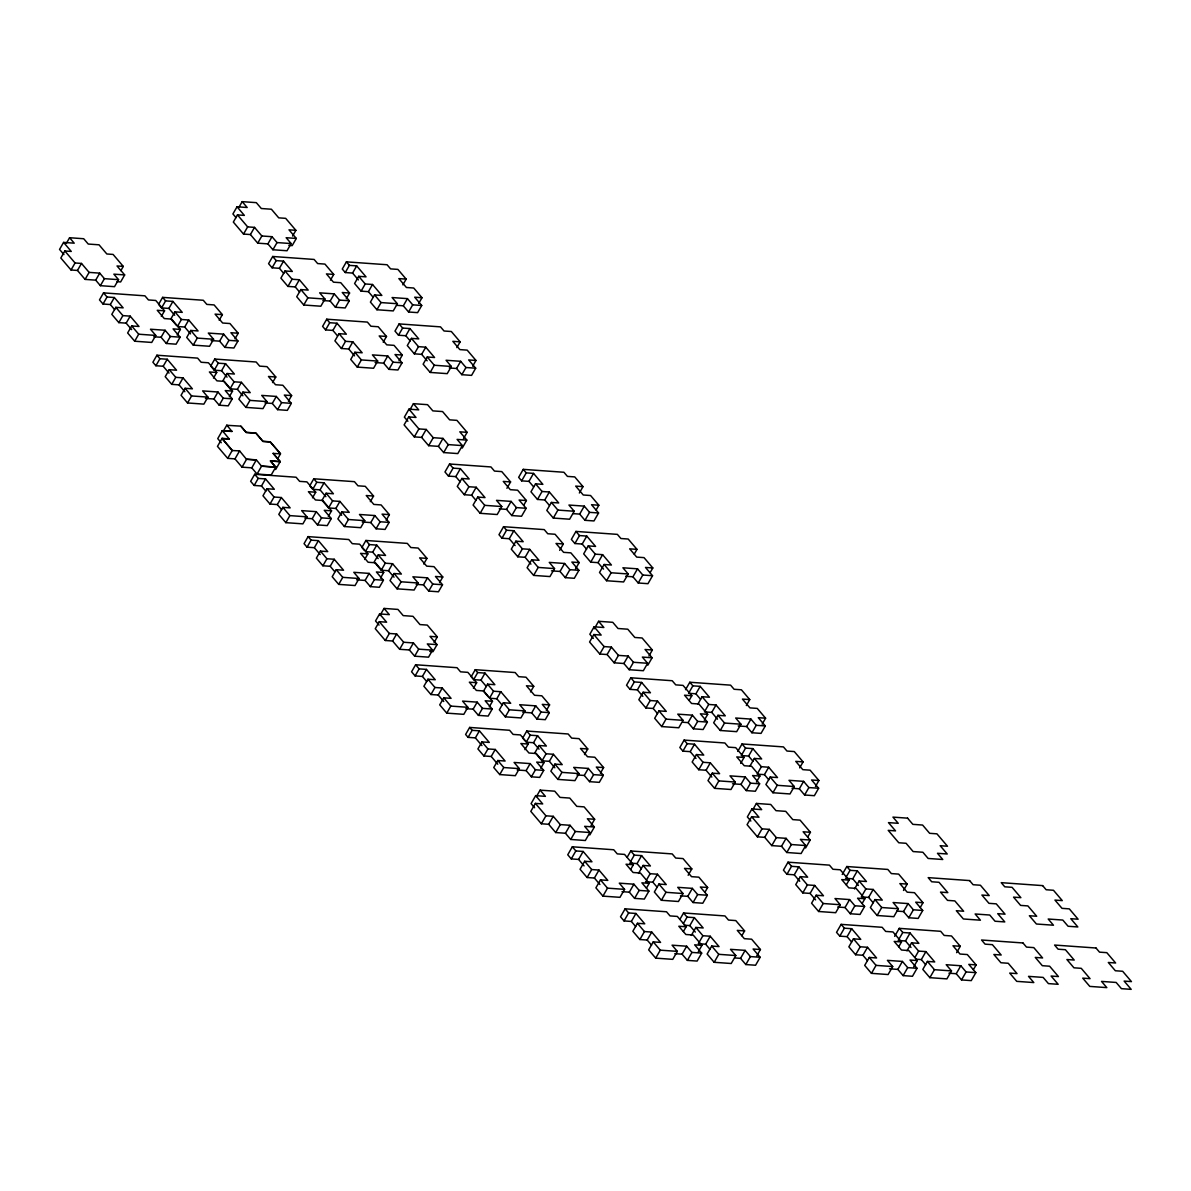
<?xml version="1.0" encoding="UTF-8"?>
<svg xmlns="http://www.w3.org/2000/svg" width="1191" height="1191" viewBox="0 0 1191 1191"><rect width="100%" height="100%" fill="white"/><g stroke="black" fill="none" stroke-linecap="round" stroke-linejoin="round"><path stroke-width="1.5" d="M66.368 243.336L69.584 237.724L74.214 243.172L63.585 242.413L59.55 249.425L63.942 254.591M63.585 242.413L71.266 251.435L64.85 250.988L60.83 258L71.028 269.985L77.46 270.446L85.082 279.394L95.697 280.153L100.386 285.676L114.515 286.674L118.549 279.662L113.86 274.153L124.668 274.927L120.633 281.939L117.031 281.686M71.028 269.985L75.063 262.973L81.494 263.434L89.117 272.382L99.731 273.141L104.421 278.664L118.549 279.662M77.46 270.446L81.494 263.434M85.082 279.394L89.117 272.382M95.697 280.153L99.731 273.141M100.386 285.676L104.421 278.664M161.336 316.419L164.552 310.821L155.768 300.474L148.458 299.953L144.93 295.83L103.528 292.882L99.493 299.894L103.022 304.018L110.316 304.539L114.723 309.705M120.872 270.61L123.283 266.412L113.085 254.427L106.833 253.981L99.032 244.81L88.238 244.051L83.712 238.736L69.584 237.724M103.022 304.018L107.041 297.006L114.351 297.527L123.149 307.859L115.84 307.338L111.805 314.35L118.847 322.627L126.157 323.148L131.65 329.609M110.316 304.539L114.351 297.527M118.847 322.627L122.881 315.615L130.191 316.136L138.99 326.468L131.68 325.947L127.645 332.959L134.687 341.221L151.733 342.442L155.768 335.43L150.483 329.222L165.102 330.264L170.373 336.472L180.124 337.172L176.089 344.184L166.338 343.484L161.068 337.276L153.758 336.755M126.157 323.148L130.191 316.136M134.687 341.221L138.707 334.209L155.768 335.43M219.159 320.245L222.389 314.647L214.112 304.926L206.817 304.405L203.289 300.266L162.616 297.378L158.582 304.39L161.574 307.903L168.884 308.424L174.705 315.273M161.574 307.903L165.609 300.891L172.918 301.412L182.238 312.37L174.928 311.848L170.894 318.86L176.328 325.232M168.884 308.424L172.918 301.412M161.068 337.276L165.102 330.264M238.885 207.383L242.19 201.651L247.177 207.502L237.039 206.787L232.915 213.948L236.056 217.64M213.472 378.098L216.702 372.485L208.44 362.779L201.13 362.258L197.617 358.119L156.929 355.216L152.895 362.228L155.887 365.741L163.197 366.262L169.033 373.111M237.039 206.787L244.363 215.392L237.456 214.901L233.332 222.077L243.53 234.061L250.408 234.553L257.732 243.158L267.901 243.872L272.903 249.753L287.016 250.75L291.155 243.574L286.153 237.709L296.306 238.438L292.182 245.614L288.803 245.361M166.338 343.484L170.373 336.472M211.105 340.552L219.62 341.162L224.905 347.37L233.912 348.01L237.947 340.998L228.94 340.358L223.655 334.15L208.306 333.063L213.591 339.256L209.556 346.268L193.24 345.107L186.734 337.455L190.768 330.443L198.063 330.964L188.744 320.007L181.434 319.486L177.399 326.498L184.709 327.019L190.545 333.867M155.887 365.741L159.922 358.729L167.231 359.25L176.551 370.207L169.241 369.686L165.221 376.698L171.727 384.351L179.037 384.872L184.858 391.72M177.161 335.028L180.392 329.416L171.593 319.084L164.284 318.563L157.257 310.3L164.552 310.821M184.709 327.019L188.744 320.007M163.197 366.262L167.231 359.25M243.53 234.061L247.654 226.886L254.532 227.377L261.856 235.982L272.024 236.696L277.027 242.577L291.155 243.574M250.408 234.553L254.532 227.377M193.24 345.107L197.274 338.095L213.591 339.256M171.727 384.351L175.762 377.339L183.057 377.86L192.391 388.817L185.081 388.296L181.047 395.308L187.553 402.96L203.869 404.121L207.904 397.109L202.634 390.901L217.968 392.003L223.253 398.196L232.26 398.836L228.225 405.848L219.218 405.208L213.948 399.015L205.418 398.404M257.732 243.158L261.856 235.982M179.037 384.872L183.057 377.86M267.901 243.872L272.024 236.696M219.62 341.162L223.655 334.15M272.903 249.753L277.027 242.577M187.553 402.96L191.587 395.948L207.904 397.109M330.443 280.168L333.733 274.421L324.949 264.089L317.64 263.568L314.111 259.444L272.709 256.482L268.585 263.658L272.099 267.796L279.409 268.317L283.815 273.483M272.56 382.594L275.791 376.996L266.992 366.649L259.683 366.128L256.169 362.004L214.767 359.057L210.733 366.069L214.246 370.193L221.556 370.714L227.049 377.175M224.905 347.37L228.94 340.358M272.099 267.796L276.223 260.621L283.532 261.142L292.331 271.474L285.021 270.952L280.897 278.128L287.939 286.406L295.249 286.927L299.641 292.093M214.246 370.193L218.281 363.181L225.59 363.702L234.389 374.034L227.079 373.512L223.045 380.524L230.086 388.802L237.381 389.323L242.89 395.784M292.584 236.071L295.889 230.325L285.676 218.34L278.724 217.849L271.399 209.229L261.305 208.514L256.318 202.649L242.19 201.651M234.984 338.854L238.215 333.242L229.952 323.535L222.643 323.014L215.08 314.126L222.389 314.647M279.409 268.317L283.532 261.142M221.556 370.714L225.59 363.702M213.948 399.015L217.968 392.003M219.218 405.208L223.253 398.196M287.939 286.406L292.063 279.23L299.373 279.751L308.171 290.083L300.861 289.562L296.738 296.738L303.765 305L320.826 306.221L324.949 299.045L319.664 292.837L334.284 293.879L339.554 300.087L349.305 300.772L345.182 307.948L335.43 307.263L330.16 301.055L322.85 300.534M230.086 388.802L234.106 381.79L241.416 382.311L250.214 392.643L242.904 392.122L238.87 399.134L245.912 407.396L262.958 408.617L266.992 401.605L261.722 395.397L276.327 396.439L281.612 402.647L291.348 403.347L287.314 410.359L277.577 409.659L272.292 403.451L264.998 402.93M229.312 396.707L232.543 391.095L224.265 381.373L216.956 380.852L209.393 371.964L216.702 372.485M295.249 286.927L299.373 279.751M237.381 389.323L241.416 382.311M232.081 431.336L222.345 430.636L217.745 438.63L221.273 442.754M223.119 431.559L226.811 425.127L231.992 431.484L222.255 430.8M229.387 438.898L222.077 438.377L217.477 446.372L227.689 458.356L234.984 458.877L242.026 467.155L251.777 467.84L257.048 474.048L271.176 475.045L275.776 467.066L270.491 460.857L280.227 461.557L275.642 469.537M303.765 305L307.888 297.824L324.949 299.045M245.912 407.396L249.946 400.384L266.992 401.605M227.689 458.356L232.275 450.377L222.077 438.377M402.871 284.857L406.161 279.126L397.898 269.404L390.588 268.883L387.075 264.744L346.402 261.856L342.279 269.032L345.256 272.545L352.566 273.067L358.402 279.915M234.984 458.877L239.585 450.898L246.522 459.324L256.273 460.009M345.256 272.545L349.38 265.37L356.69 265.891L366.024 276.848L358.714 276.327L354.59 283.503L361.096 291.14L368.406 291.661L373.066 297.14M330.16 301.055L334.284 293.879M272.292 403.451L276.327 396.439M352.566 273.067L356.69 265.891M383.189 342.204L386.494 336.472L378.217 326.751L370.922 326.23L367.394 322.091L326.721 319.203L322.597 326.379L325.59 329.892L332.899 330.413L337.559 335.892M242.026 467.155L246.626 459.16L256.363 459.86L261.544 466.217L275.672 467.229L270.402 461.021L280.138 461.721L273.111 453.443L280.51 453.801L277.711 458.669M335.43 307.263L339.554 300.087M277.577 409.659L281.612 402.647M325.59 329.892L329.713 322.716L337.023 323.237L346.343 334.195L339.033 333.674L334.909 340.849L341.415 348.487L348.725 349.008L354.546 355.856M346.268 298.777L349.573 293.031L340.775 282.699L333.465 282.178L326.438 273.915L333.733 274.421M288.401 401.203L291.616 395.591L282.833 385.259L275.523 384.738L268.481 376.475L275.791 376.996M251.777 467.84L256.363 459.86M332.899 330.413L337.023 323.237M312.489 497.838L315.719 492.211L306.921 481.879L299.626 481.358L296.097 477.234L254.695 474.286L250.646 481.313L254.174 485.452L261.484 485.973L265.876 491.139M361.096 291.14L365.22 283.964L372.53 284.485L381.849 295.442L374.54 294.921L370.416 302.097L376.922 309.749L393.253 310.911L397.377 303.735L392.092 297.542L407.441 298.628L412.711 304.836L421.733 305.477L417.609 312.637L408.587 311.997L403.317 305.804L396.499 305.313M257.048 474.048L261.648 466.053L275.776 467.066M254.174 485.452L258.209 478.41L265.519 478.931L274.317 489.263L267.007 488.742L262.973 495.784L270 504.046L277.309 504.567L281.701 509.733M368.406 291.661L372.53 284.485M261.484 485.973L265.519 478.931M341.415 348.487L345.539 341.311L352.849 341.832L362.168 352.789L354.873 352.268L350.735 359.444L357.255 367.096L373.572 368.257L377.696 361.081L372.411 354.888L387.76 355.975L393.045 362.183L402.052 362.823L397.928 369.984L388.921 369.344L383.636 363.151L375.105 362.54M348.725 349.008L352.849 341.832M376.922 309.749L381.046 302.574L397.377 303.735M270 504.046L274.049 497.019L281.359 497.54L290.142 507.872L282.848 507.351L278.798 514.378L285.84 522.655L302.886 523.861L306.936 516.834L301.651 510.626L316.27 511.668L321.54 517.877L331.292 518.561L327.242 525.603L317.506 524.903L312.221 518.71L304.911 518.189M277.309 504.567L281.359 497.54M357.255 367.096L361.379 359.92L377.696 361.081M403.317 305.804L407.441 298.628M456.838 347.593L460.143 341.847L451.344 331.515L444.035 330.994L440.521 326.87L399.119 323.907L394.995 331.083L398.509 335.222L405.818 335.743L410.21 340.909M285.84 522.655L289.875 515.614L306.936 516.834M408.587 311.997L412.711 304.836M370.312 501.664L373.557 496.051L365.28 486.33L357.97 485.809L354.456 481.67L313.784 478.782L309.734 485.809L312.727 489.322L320.037 489.843L325.858 496.692M398.509 335.222L402.632 328.046L409.942 328.567L418.741 338.899L411.431 338.378L407.307 345.554L414.334 353.831L421.644 354.352L427.152 360.799M383.636 363.151L387.76 355.975M418.696 303.467L422.001 297.72L413.724 288.014L406.429 287.493L398.866 278.605L406.161 279.126M312.727 489.322L316.776 482.295L324.086 482.817L333.406 493.774L326.096 493.253L322.046 500.28L328.567 507.932L335.862 508.453L341.698 515.301M405.818 335.743L409.942 328.567M388.921 369.344L393.045 362.183M320.037 489.843L324.086 482.817M399.03 360.813L402.32 355.067L394.057 345.36L386.747 344.839L379.185 335.951L386.494 336.472M312.221 518.71L316.27 511.668M364.64 559.517L367.87 553.889L359.608 544.183L352.298 543.662L348.769 539.523L308.097 536.62L304.062 543.662L307.04 547.175L314.35 547.696L320.185 554.544M414.334 353.831L418.473 346.655L425.768 347.176L434.566 357.508L427.256 356.987L423.133 364.163L430.174 372.426L447.22 373.646L451.344 366.471L446.074 360.263L460.679 361.305L465.964 367.513L475.7 368.198L471.576 375.373L461.84 374.689L456.555 368.481L449.26 367.959M317.506 524.903L321.54 517.877M328.567 507.932L332.602 500.89L339.911 501.411L349.231 512.368L341.921 511.847L337.887 518.889L344.393 526.526L360.709 527.687L364.759 520.661L359.474 514.467L374.823 515.554L380.108 521.747L389.115 522.402L385.065 529.429L376.058 528.789L370.773 522.581L362.258 521.986M307.04 547.175L311.089 540.133L318.399 540.654L327.719 551.612L320.409 551.091L316.374 558.132L322.88 565.77L330.19 566.291L334.85 571.769M328.314 516.447L331.56 510.82L322.761 500.488L315.451 499.967L308.409 491.704L315.719 492.211M421.644 354.352L425.768 347.176M335.862 508.453L339.911 501.411M314.35 547.696L318.399 540.654M409.764 410.046L413.426 403.675L418.711 409.868L408.96 409.168L404.374 417.148L407.903 421.272M430.174 372.426L434.298 365.25L451.344 366.471M344.393 526.526L348.442 519.499L364.759 520.661M322.88 565.77L326.93 558.743L334.224 559.264L343.559 570.221L336.249 569.7L332.2 576.727L338.706 584.379L355.037 585.54L359.072 578.513L353.801 572.305L369.136 573.407L374.421 579.6L383.428 580.24L379.393 587.282L370.371 586.627L365.101 580.434L356.571 579.823M408.96 409.168L416.001 417.445L408.692 416.924L404.106 424.889L414.319 436.889L421.614 437.395L428.656 445.672L438.392 446.357L443.677 452.565L457.806 453.577L462.391 445.598L457.106 439.405L466.857 440.089L462.272 448.069M330.19 566.291L334.224 559.264M414.319 436.889L418.89 428.909L426.199 429.43L433.241 437.692L442.978 438.392L448.263 444.6L462.391 445.598M456.555 368.481L460.679 361.305M370.773 522.581L374.823 515.554M421.614 437.395L426.199 429.43M338.706 584.379L342.755 577.352L359.072 578.513M423.713 564.013L426.959 558.385L418.16 548.054L410.85 547.532L407.337 543.409L365.92 540.461L361.885 547.488L364.223 550.242M461.84 374.689L465.964 367.513M376.058 528.789L380.108 521.747M394.042 577.203L388.534 570.742L381.239 570.221L374.197 561.958L378.247 554.917L385.542 555.438L376.758 545.106L369.448 544.585L365.399 551.627L372.709 552.148L378.202 558.594M472.678 366.203L475.983 360.456L467.185 350.124L459.875 349.603L452.833 341.341L460.143 341.847M428.656 445.672L433.241 437.692M386.152 520.273L389.383 514.646L381.12 504.939L373.81 504.418L366.247 495.53L373.557 496.051M372.709 552.148L376.758 545.106M438.392 446.357L442.978 438.392M365.101 580.434L369.136 573.407M443.677 452.565L448.263 444.6M370.371 586.627L374.421 579.6M381.239 570.221L385.274 563.194L392.583 563.715L401.382 574.047L394.072 573.526L390.023 580.553L397.065 588.83L414.111 590.036L418.16 583.009L412.89 576.801L427.495 577.843L432.78 584.052L442.516 584.736L438.467 591.778L428.73 591.078L423.46 584.885L416.15 584.364M380.465 578.126L383.696 572.499L375.433 562.777L368.123 562.256L360.56 553.368L367.87 553.889M463.463 438.72L467.125 432.348L456.927 420.363L449.617 419.842L442.576 411.565L432.839 410.88L427.554 404.672L413.426 403.675M506.919 488.31L510.582 481.938L501.783 471.606L494.473 471.085L490.96 466.946L449.558 463.999L444.972 471.964L448.486 476.102L455.796 476.623L460.188 481.789M388.534 570.742L392.583 563.715M448.486 476.102L453.071 468.137L460.381 468.659L469.18 478.99L461.87 478.469L457.284 486.434L464.326 494.712L471.621 495.233L476.028 500.399M455.796 476.623L460.381 468.659M380.003 615.464L384.038 608.422L389.323 614.63L379.572 613.931L375.537 620.958L379.051 625.096M397.065 588.83L401.114 581.789L418.16 583.009M379.572 613.931L386.613 622.193L379.304 621.672L375.269 628.714L385.288 640.49L392.598 641.011L399.64 649.289L409.376 649.973L414.662 656.181L428.537 657.164L432.586 650.137L427.301 643.929L437.052 644.629L433.003 651.656L429.757 651.432M464.326 494.712L468.897 486.732L476.206 487.253L485.005 497.585L477.695 497.064L473.11 505.044L480.152 513.306L497.198 514.527L501.783 506.547L496.513 500.354L511.118 501.396L516.403 507.589L526.139 508.289L521.554 516.254L511.817 515.569L506.532 509.361L499.237 508.84M385.288 640.49L389.338 633.463L396.648 633.984L403.675 642.247L413.426 642.946L418.696 649.14L432.586 650.137M471.621 495.233L476.206 487.253M423.46 584.885L427.495 577.843M392.598 641.011L396.648 633.984M428.73 591.078L432.78 584.052M399.64 649.289L403.675 642.247M439.553 582.622L442.784 576.995L433.986 566.663L426.691 566.142L419.649 557.879L426.959 558.385M480.152 513.306L484.737 505.341L501.783 506.547M409.376 649.973L413.426 642.946M414.662 656.181L418.696 649.14M579.347 493L583.009 486.628L574.747 476.906L567.437 476.4L563.909 472.261L523.236 469.358L518.651 477.338L521.643 480.851L528.953 481.372L533.613 486.851M473.408 688.309L476.653 682.696L467.855 672.349L460.545 671.828L457.031 667.704L415.614 664.757L411.58 671.784L415.093 675.922L422.403 676.443L426.795 681.609M521.643 480.851L526.228 472.872L533.538 473.393L542.858 484.35L535.548 483.829L530.963 491.794L537.483 499.446L544.778 499.967L549.453 505.446M506.532 509.361L511.118 501.396M415.093 675.922L419.143 668.88L426.452 669.402L435.236 679.733L427.941 679.227L423.892 686.254L430.934 694.517L438.228 695.038L443.737 701.499M434.09 642.5L437.32 636.872L427.286 625.096L419.976 624.575L412.949 616.313L403.198 615.613L397.928 609.42L384.038 608.422M528.953 481.372L533.538 473.393M559.666 550.346L563.328 543.974L555.066 534.253L547.756 533.747L544.242 529.608L503.555 526.705L498.984 534.685L501.977 538.198L509.272 538.719L515.107 545.567M511.817 515.569L516.403 507.589M422.403 676.443L426.452 669.402M501.977 538.198L506.547 530.218L513.857 530.739L523.177 541.697L515.882 541.176L511.296 549.155L517.802 556.793L525.112 557.314L530.933 564.162M523.668 505.326L526.407 500.533L517.623 490.201L510.314 489.68L503.272 481.417L510.582 481.938M509.272 538.719L513.857 530.739M537.483 499.446L542.054 491.481L549.364 492.002L558.698 502.959L551.388 502.438L546.803 510.403L553.309 518.055L569.626 519.216L574.211 511.252L568.941 505.044L584.275 506.13L589.56 512.338L598.567 512.979L593.981 520.943L584.975 520.303L579.689 514.11L572.871 513.619M430.934 694.517L434.968 687.49L442.278 688.011L451.076 698.343L443.767 697.822L439.717 704.849L446.759 713.126L463.805 714.332L467.855 707.305L462.57 701.112L477.189 702.139L482.474 708.347L492.211 709.047L488.161 716.074L478.425 715.374L473.14 709.181L465.845 708.66M544.778 499.967L549.364 492.002M438.228 695.038L442.278 688.011M517.802 556.793L522.387 548.828L529.697 549.349L539.017 560.306L531.707 559.785L527.122 567.75L533.628 575.402L549.959 576.563L554.53 568.598L549.259 562.39L564.608 563.477L569.879 569.685L578.9 570.325L574.315 578.29L565.293 577.65L560.023 571.457L551.493 570.846M525.112 557.314L529.697 549.349M553.309 518.055L557.894 510.076L574.211 511.252M446.759 713.126L450.808 706.084L467.855 707.305M530.516 691.926L533.747 686.299L526.005 677.203L518.695 676.682L515.182 672.543L475.239 669.699L471.189 676.726L473.661 679.629L480.956 680.15L486.434 686.582M473.661 679.629L477.695 672.587L485.005 673.109L494.86 684.691L487.551 684.17L483.501 691.197L488.295 696.824M533.628 575.402L538.213 567.422L554.53 568.598M480.956 680.15L485.005 673.109M579.689 514.11L584.275 506.13M473.14 709.181L477.189 702.139M634.237 554.143L636.991 549.364L628.193 539.032L620.883 538.511L617.37 534.372L575.953 531.424L571.367 539.389L574.896 543.528L582.205 544.049L586.597 549.215M584.975 520.303L589.56 512.338M574.896 543.528L579.481 535.563L586.776 536.084L595.574 546.416L588.265 545.895L583.694 553.86L590.721 562.137L598.031 562.658L603.524 569.104M524.933 749.66L528.164 744.033L520.422 734.936L513.113 734.415L509.599 730.277L469.656 727.433L465.607 734.46L468.078 737.363L475.373 737.884L481.953 745.596M560.023 571.457L564.608 563.477M596.096 510.016L598.835 505.237L590.572 495.516L583.262 494.994L575.7 486.107L583.009 486.628M478.425 715.374L482.474 708.347M522.775 712.248L531.707 712.888L536.977 719.081L545.27 719.677L549.304 712.65L541.027 712.054L535.742 705.861L519.678 704.715L524.948 710.908L520.914 717.935L505.312 716.833L499.342 709.806L503.376 702.764L510.686 703.285L500.83 691.718L493.536 691.197L489.486 698.224L496.796 698.745L502.26 705.176M468.078 737.363L472.112 730.321L479.422 730.842L489.278 742.425L481.968 741.904L477.919 748.931L483.903 755.957L491.213 756.479L497.778 764.205M582.205 544.049L586.776 536.084M489.248 706.918L492.478 701.291L483.68 690.959L476.37 690.438L469.343 682.175L476.653 682.696M565.293 577.65L569.879 569.685M496.796 698.745L500.83 691.718M475.373 737.884L479.422 730.842M575.491 568.956L579.168 562.584L570.891 552.862L563.596 552.341L556.018 543.453L563.328 543.974M590.721 562.137L595.306 554.157L602.616 554.678L611.415 565.01L604.105 564.489L599.52 572.469L606.561 580.732L623.608 581.952L628.193 573.973L622.908 567.779L637.527 568.822L642.798 575.015L652.549 575.715L647.964 583.679L638.227 582.995L632.942 576.786L625.632 576.265M505.312 716.833L509.361 709.806L524.948 710.908M483.903 755.957L487.953 748.931L495.262 749.452L505.103 761.034L497.793 760.513L493.759 767.54L499.744 774.567L515.331 775.683L519.365 768.642L514.095 762.448L530.174 763.595L535.444 769.788L543.721 770.383L539.687 777.41L531.394 776.815L526.124 770.622L517.192 769.982M598.031 562.658L602.616 554.678M491.213 756.479L495.262 749.452M606.561 580.732L611.147 572.767L628.193 573.973M531.707 712.888L535.742 705.861M499.744 774.567L503.778 767.54L519.365 768.642M584.543 754.603L587.773 748.975L578.99 738.643L571.68 738.122L568.152 733.984L526.75 731.036L522.7 738.063L525.052 740.832M536.977 719.081L541.027 712.054M554.857 767.793L549.364 761.332L542.054 760.811L535.027 752.533L539.061 745.506L546.371 746.028L537.573 735.696L530.263 735.175L526.228 742.201L533.538 742.722L539.032 749.184M594.309 628.744L598.582 621.3L603.867 627.493L594.115 626.808L589.843 634.252L593.356 638.376M546.341 710.521L549.572 704.893L541.831 695.797L534.536 695.276L526.437 685.778L533.747 686.299M594.115 626.808L601.157 635.071L593.847 634.55L589.575 641.994L599.802 654.023L607.112 654.544L614.154 662.806L623.89 663.506L629.176 669.714L643.348 670.712L647.621 663.283L642.351 657.075L652.087 657.774L647.815 665.203M533.538 742.722L537.573 735.696M632.942 576.786L637.527 568.822M526.124 770.622L530.174 763.595M638.227 582.995L642.798 575.015M599.802 654.023L604.09 646.579L611.4 647.1L618.427 655.378L628.178 656.062L633.448 662.27L647.621 663.283M531.394 776.815L535.444 769.788M650.063 572.752L652.817 567.958L644.018 557.626L636.709 557.105L629.682 548.843L636.991 549.364M542.054 760.811L546.103 753.769L553.413 754.29L562.212 764.637L554.902 764.116L550.852 771.143L557.894 779.405L574.94 780.626L578.99 773.599L573.705 767.391L588.324 768.433L593.594 774.641L603.346 775.326L599.296 782.353L589.56 781.668L584.275 775.46L576.965 774.939M540.759 768.255L544.004 762.627L536.263 753.531L528.953 753.01L520.854 743.512L528.164 744.033M607.112 654.544L611.4 647.1M549.364 761.332L553.413 754.29M536.456 796.526L540.119 790.139L545.404 796.347L535.652 795.648L531.082 803.627L534.595 807.751M614.154 662.806L618.427 655.378M535.652 795.648L542.694 803.925L535.384 803.404L530.799 811.369L541.354 823.77L548.664 824.291L555.706 832.554L565.442 833.253L570.727 839.461L585.332 840.504L589.917 832.524L584.647 826.331L594.383 827.016L589.798 834.995M623.89 663.506L628.178 656.062M557.894 779.405L561.929 772.378L578.99 773.599M629.176 669.714L633.448 662.27M541.354 823.77L545.94 815.805L553.249 816.326L560.291 824.589L570.027 825.289L575.313 831.482L589.917 832.524M689.276 700.189L691.837 695.723L683.038 685.391L675.744 684.87L672.215 680.731L630.813 677.783L626.54 685.227L630.054 689.366L637.364 689.887L642.857 696.348M548.664 824.291L553.249 816.326M648.946 655.973L652.355 650.018L642.128 637.989L634.818 637.468L627.776 629.205L618.04 628.506L612.755 622.312L598.582 621.3M630.054 689.366L634.327 681.922L641.636 682.443L650.435 692.775L643.125 692.254L638.852 699.698L645.879 707.96L653.189 708.481L657.596 713.647M584.275 775.46L588.324 768.433M637.364 689.887L641.636 682.443M555.706 832.554L560.291 824.589M589.56 781.668L593.594 774.641M565.442 833.253L570.027 825.289M600.383 773.212L603.614 767.585L594.815 757.238L587.505 756.732L580.479 748.454L587.773 748.975M645.879 707.96L650.167 700.531L657.477 701.052L666.26 711.384L658.965 710.863L654.678 718.307L661.72 726.57L678.766 727.775L683.038 720.347L677.768 714.138L692.388 715.181L697.658 721.389L707.409 722.074L703.122 729.517L693.385 728.818L688.1 722.624L682.622 722.237M570.727 839.461L575.313 831.482M630.605 869.534L633.359 864.74L624.56 854.409L617.251 853.887L613.737 849.764L572.335 846.801L567.75 854.781L571.263 858.905L578.573 859.426L584.066 865.887M653.189 708.481L657.477 701.052M571.263 858.905L575.849 850.94L583.158 851.461L591.957 861.793L584.647 861.272L580.062 869.251L587.103 877.514L594.413 878.035L599.907 884.496M590.989 825.646L594.651 819.274L584.096 806.873L576.801 806.352L569.76 798.074L560.023 797.389L554.738 791.181L540.119 790.139M578.573 859.426L583.158 851.461M661.72 726.57L665.992 719.126L683.038 720.347M685.54 689.678L689.812 682.249L730.589 685.153L734.103 689.276L741.412 689.797L749.749 699.593L746.325 705.548M697.852 704.149L702.124 696.72L709.434 697.226L700.189 686.358L692.879 685.837L688.592 693.281L695.901 693.802L700.531 699.236M587.103 877.514L591.689 869.549L598.984 870.07L607.782 880.402L600.472 879.881L595.902 887.846L602.929 896.123L619.975 897.329L624.56 889.364L619.29 883.156L633.895 884.198L639.18 890.406L648.916 891.091L644.346 899.071L634.595 898.371L629.324 892.178L622.015 891.657M695.901 693.802L700.189 686.358M594.413 878.035L598.984 870.07M688.1 722.624L692.388 715.181M740.653 763.401L744.062 757.446L735.725 747.65L728.43 747.129L724.902 742.99L684.125 740.087L679.853 747.531L682.919 751.134L690.229 751.64L696.006 758.444M693.385 728.818L697.658 721.389M738.182 725.944L746.653 726.54L751.923 732.748L761.034 733.388L765.307 725.944L756.211 725.304L750.925 719.096L735.681 718.009L740.951 724.217L736.678 731.661L720.257 730.485L713.677 722.758L717.965 715.315L725.274 715.836L716.014 704.968L708.705 704.447L704.432 711.876L711.742 712.397L717.518 719.2M682.919 751.134L687.192 743.69L694.502 744.211L703.747 755.079L696.452 754.558L692.165 762.002L698.745 769.728L706.055 770.249L711.831 777.053M602.929 896.123L607.514 888.144L624.56 889.364M704.253 720.287L707.677 714.332L698.879 704L691.569 703.479L684.527 695.202L691.837 695.723M627.121 857.341L630.783 850.97L672.2 853.917L675.714 858.056L683.024 858.577L691.822 868.909L688.145 875.281M711.742 712.397L716.014 704.968M690.229 751.64L694.502 744.211M630.635 861.48L634.312 855.108L641.607 855.629L650.405 865.961L643.095 865.44L638.525 873.405M629.726 863.073L637.036 863.594L641.607 855.629M720.257 730.485L724.545 723.041L740.951 724.217M698.745 769.728L703.032 762.285L710.327 762.806L719.587 773.688L712.278 773.167L708.005 780.596L714.585 788.338L730.991 789.499L735.279 782.07L729.994 775.862L745.238 776.949L750.524 783.157L759.635 783.797L755.347 791.241L746.251 790.586L740.966 784.393L732.495 783.782M629.324 892.178L633.895 884.198M683.381 931.541L686.135 926.762L677.337 916.43L670.027 915.909L666.513 911.77L625.111 908.822L620.526 916.787L624.039 920.926L631.349 921.447L635.741 926.613M706.055 770.249L710.327 762.806M634.595 898.371L639.18 890.406M646.475 880.089L650.137 873.703L657.447 874.224L666.245 884.571L658.936 884.05L654.35 892.014L661.392 900.277L678.438 901.498L683.024 893.533L677.739 887.325L692.358 888.367L697.643 894.56L707.38 895.26L702.794 903.225L693.058 902.54L687.773 896.332L680.463 895.811M624.039 920.926L628.625 912.946L635.934 913.467L644.733 923.814L637.423 923.293L632.838 931.258L639.88 939.52L647.175 940.041L651.581 945.207M646.445 888.129L649.199 883.35L640.401 873.018L633.091 872.497L626.049 864.219L633.359 864.74M645.552 881.682L652.862 882.203L657.447 874.224M631.349 921.447L635.934 913.467M746.653 726.54L750.925 719.096M714.585 788.338L718.858 780.894L735.279 782.07M737.765 751.402L742.038 743.958L783.455 746.906L786.968 751.045L794.278 751.566L803.076 761.898L799.652 767.853M751.923 732.748L756.211 725.304M750.077 765.873L754.365 758.429L761.659 758.95L752.876 748.618L745.566 748.097L741.278 755.541L748.588 756.062L752.995 761.228M762.166 724.158L765.59 718.203L757.253 708.407L749.943 707.886L742.44 699.087L749.749 699.593M661.392 900.277L665.977 892.312L683.024 893.533M639.88 939.52L644.45 931.556L651.76 932.077L660.558 942.409L653.249 941.887L648.663 949.867L655.705 958.13L672.751 959.351L677.337 951.371L672.066 945.178L686.671 946.22L691.956 952.413L701.693 953.113L697.107 961.077L687.371 960.378L682.086 954.185L674.791 953.663M748.588 756.062L752.876 748.618M647.175 940.041L651.76 932.077M740.966 784.393L745.238 776.949M746.251 790.586L750.524 783.157M792.03 788.278L799.34 788.799L804.61 794.993L814.361 795.692L818.634 788.248L808.897 787.564L803.612 781.356L788.993 780.313L794.278 786.522L790.005 793.95L772.944 792.744L765.917 784.482L770.19 777.038L777.5 777.559L768.701 767.227L761.391 766.706L757.119 774.135L764.428 774.656L768.82 779.822M687.773 896.332L692.358 888.367M756.479 781.996L759.903 776.056L751.566 766.26L744.256 765.739L736.767 756.925L744.062 757.446M655.705 958.13L660.29 950.165L677.337 951.371M679.897 919.363L683.56 912.976L724.977 915.939L728.49 920.062L735.8 920.583L744.598 930.915L741.844 935.709M764.428 774.656L768.701 767.227M693.058 902.54L697.643 894.56M683.411 923.487L687.088 917.115L694.383 917.636L703.181 927.968L695.872 927.447L691.301 935.426M752.727 809.82L756.404 803.434L761.674 809.642L751.938 808.942L747.352 816.922L750.866 821.046M704.893 892.297L707.648 887.518L698.849 877.172L691.539 876.665L684.512 868.388L691.822 868.909M751.938 808.942L758.965 817.22L751.67 816.698L747.085 824.663L757.431 836.826L764.726 837.347L771.768 845.61L781.504 846.295L786.789 852.503L801.111 853.53L805.697 845.55L800.412 839.357L810.163 840.042L805.578 848.022M684.319 925.213L689.812 925.601L694.383 917.636M772.944 792.744L777.232 785.301L794.278 786.522M682.086 954.185L686.671 946.22M757.431 836.826L762.002 828.847L769.312 829.368L776.353 837.645L786.09 838.33L791.375 844.538L805.697 845.55M687.371 960.378L691.956 952.413M735.07 957.951L740.549 958.353L745.834 964.546L755.57 965.246L760.156 957.266L750.404 956.581L745.134 950.373L730.515 949.331L735.8 955.539L731.214 963.504L714.168 962.298L707.126 954.021L711.712 946.056L719.022 946.577L710.223 936.245L702.913 935.724L698.328 943.689L705.638 944.21L710.03 949.376M698.298 951.743L701.961 945.356L693.177 935.024L685.867 934.503L678.825 926.241L686.135 926.762M764.726 837.347L769.312 829.368M705.638 944.21L710.223 936.245M799.34 788.799L803.612 781.356M771.768 845.61L776.353 837.645M804.61 794.993L808.897 787.564M714.168 962.298L718.754 954.319L735.8 955.539M815.478 786.462L818.902 780.507L810.103 770.175L802.808 769.654L795.767 761.377L803.076 761.898M781.504 846.295L786.09 838.33M786.789 852.503L791.375 844.538M846.295 884.898L849.049 880.119L840.25 869.787L832.941 869.266L829.427 865.128L788.025 862.18L783.44 870.145L786.953 874.283L794.263 874.804L799.757 881.266M807.677 837.079L810.431 832.301L800.084 820.137L792.774 819.616L785.747 811.354L775.996 810.669L770.726 804.461L756.404 803.434M786.953 874.283L791.539 866.319L798.848 866.84L807.647 877.172L800.337 876.65L795.752 884.615L802.794 892.893L810.103 893.414L815.597 899.86M740.549 958.353L745.134 950.373M794.263 874.804L798.848 866.84M745.834 964.546L750.404 956.581M756.761 955.897L760.424 949.525L751.625 939.193L744.315 938.672L737.289 930.394L744.598 930.915M802.794 892.893L807.379 884.913L814.674 885.434L823.472 895.766L816.163 895.245L811.592 903.225L818.619 911.487L835.68 912.708L840.25 904.728L834.98 898.535L849.6 899.577L854.87 905.77L864.606 906.47L860.036 914.435L850.285 913.75L845.014 907.542L837.705 907.021M810.103 893.414L814.674 885.434M818.619 911.487L823.204 903.522L840.25 904.728M842.231 874.492L846.816 866.527L887.831 869.445L891.344 873.584L898.654 874.105L907.17 884.109L903.507 890.481M846.384 876.695L850.046 870.323L857.356 870.844L866.438 881.519L859.128 880.998L854.543 888.962M845.476 878.303L852.771 878.824L857.356 870.844M845.014 907.542L849.6 899.577M898.743 946.726L901.483 941.947L892.982 931.943L885.672 931.422L882.144 927.298L841.129 924.365L836.544 932.345L839.789 936.141L847.099 936.662L851.639 941.992M850.285 913.75L854.87 905.77M896.853 911.085L903.522 911.562L908.793 917.755L918.157 918.425L922.727 910.46L913.378 909.79L908.108 903.582L893.101 902.525L898.371 908.718L893.801 916.683L877.127 915.507L870.383 907.572L874.968 899.592L882.263 900.113L873.197 889.454L865.887 888.933L861.301 896.897L868.611 897.418L873.152 902.748M839.789 936.141L844.374 928.176L851.684 928.697L860.751 939.357L853.441 938.836L848.87 946.815L855.614 954.75L862.924 955.271L867.465 960.601M862.135 903.507L864.889 898.729L856.091 888.382L848.781 887.861L841.739 879.598L849.049 880.119M868.611 897.418L873.197 889.454M847.099 936.662L851.684 928.697M877.127 915.507L881.712 907.527L898.371 908.718M855.614 954.75L860.2 946.771L867.51 947.292L876.591 957.966L869.281 957.445L864.696 965.41L871.455 973.345L888.114 974.536L892.699 966.571L887.414 960.363L902.421 961.435L907.706 967.628L917.055 968.298L912.47 976.278L903.12 975.608L897.835 969.4L889.498 968.804M862.924 955.271L867.51 947.292M903.522 911.562L908.108 903.582M871.455 973.345L876.04 965.38L892.699 966.571M894.664 936.32L899.25 928.355L940.667 931.302L944.18 935.441L951.49 935.962L960.288 946.294L956.611 952.666M908.793 917.755L913.378 909.79M898.193 940.458L902.778 932.493L910.073 933.015L918.871 943.346L911.562 942.825L906.991 950.79M920.256 907.482L923.01 902.704L914.494 892.699L907.185 892.178L899.86 883.588L907.17 884.109M900.009 940.592L905.502 940.979L910.073 933.015M897.835 969.4L902.421 961.435M903.12 975.608L907.706 967.628M914.941 957.475L918.603 951.088L925.913 951.609L934.712 961.941L927.402 961.42L922.817 969.4L929.858 977.662L946.905 978.883L951.49 970.903L946.205 964.71L960.824 965.752L966.095 971.945L975.846 972.645L971.26 980.61L961.524 979.925L956.239 973.717L948.929 973.196M913.661 966.928L917.323 960.556L908.807 950.552L901.498 950.031L894.188 941.426L901.483 941.947M915.849 959.187L921.328 959.589L925.913 951.609M929.858 977.662L934.444 969.697L951.49 970.903M956.239 973.717L960.824 965.752M961.524 979.925L966.095 971.945M973.36 969.682L976.114 964.904L967.315 954.557L960.006 954.036L952.979 945.773L960.288 946.294M295.889 230.325L288.996 229.833L296.306 238.438M123.283 266.412L117.031 265.965L124.668 274.927M422.001 297.72L414.691 297.199L421.733 305.477M349.573 293.031L342.264 292.51L349.305 300.772M238.215 333.242L230.905 332.721L237.947 340.998M180.392 329.416L173.082 328.895L180.124 337.172M402.32 355.067L395.01 354.546L402.052 362.823M475.983 360.456L468.673 359.935L475.7 368.198M232.543 391.095L225.233 390.574L232.26 398.836M291.616 395.591L284.321 395.07L291.348 403.347M467.125 432.348L459.815 431.827L466.857 440.089M226.722 425.291L240.939 426.14L246.209 432.333L255.961 433.033L262.988 441.295L270.297 441.816L280.51 453.801L270.208 441.98L262.898 441.459L255.871 433.196L246.12 432.497L240.85 426.289M239.585 450.898L232.185 450.526L221.988 438.541L229.282 439.062L222.345 430.636M598.835 505.237L591.54 504.716L598.567 512.979M526.407 500.533L519.112 500.026L526.139 508.289M389.383 514.646L382.073 514.125L389.115 522.402M331.56 510.82L324.25 510.299L331.292 518.561M579.168 562.584L571.859 562.063L578.9 570.325M652.817 567.958L645.507 567.452L652.549 575.715M383.696 572.499L376.401 571.978L383.428 580.24M442.784 576.995L435.474 576.474L442.516 584.736M652.355 650.018L645.06 649.497L652.087 657.774M437.32 636.872L430.011 636.366L437.052 644.629M765.59 718.203L758.28 717.682L765.307 725.944M707.677 714.332L700.368 713.811L707.409 722.074M549.572 704.893L542.277 704.372L549.304 712.65M492.478 701.291L485.169 700.77L492.211 709.047M759.903 776.056L752.593 775.535L759.635 783.797M818.902 780.507L811.592 779.986L818.634 788.248M544.004 762.627L536.694 762.106L543.721 770.383M603.614 767.585L596.304 767.064L603.346 775.326M810.431 832.301L803.121 831.78L810.163 840.042M594.651 819.274L587.357 818.753L594.383 827.016M923.01 902.704L915.7 902.183L922.727 910.46M649.199 883.35L641.889 882.829L648.916 891.091M707.648 887.518L700.338 886.997L707.38 895.26M864.889 898.729L857.58 898.208L864.606 906.47M701.961 945.356L694.666 944.835L701.693 953.113M760.424 949.525L753.114 949.004L760.156 957.266M917.323 960.556L910.013 960.035L917.055 968.298M976.114 964.904L968.804 964.382L975.846 972.645M523.236 469.358L526.228 472.872M535.548 483.829L542.054 491.481M551.388 502.438L557.894 510.076M346.402 261.856L349.38 265.37M358.714 276.327L365.22 283.964M374.54 294.921L381.046 302.574M399.119 323.907L402.632 328.046M411.431 338.378L418.473 346.655M427.256 356.987L434.298 365.25M575.953 531.424L579.481 535.563M588.265 545.895L595.306 554.157M604.105 564.489L611.147 572.767M689.812 682.249L692.879 685.837M702.124 696.72L708.705 704.447M717.965 715.315L724.545 723.041M846.816 866.527L850.046 870.323M859.128 880.998L865.887 888.933M874.968 899.592L881.712 907.527M899.25 928.355L902.778 932.493M911.562 942.825L918.603 951.088M927.402 961.42L934.444 969.697M742.038 743.958L745.566 748.097M754.365 758.429L761.391 766.706M770.19 777.038L777.232 785.301M852.771 878.824L858.443 885.479M905.502 940.979L910.996 947.44M921.328 959.589L925.72 964.755M751.67 816.698L762.002 828.847M326.721 319.203L329.713 322.716M339.033 333.674L345.539 341.311M354.873 352.268L361.379 359.92M503.555 526.705L506.547 530.218M515.882 541.176L522.387 548.828M531.707 559.785L538.213 567.422M237.456 214.901L247.654 226.886M272.709 256.482L276.223 260.621M285.021 270.952L292.063 279.23M300.861 289.562L307.888 297.824M449.558 463.999L453.071 468.137M461.87 478.469L468.897 486.732M477.695 497.064L484.737 505.341M841.129 924.365L844.374 928.176M853.441 938.836L860.2 946.771M869.281 957.445L876.04 965.38M684.125 740.087L687.192 743.69M696.452 754.558L703.032 762.285M712.278 773.167L718.858 780.894M788.025 862.18L791.539 866.319M800.337 876.65L807.379 884.913M816.163 895.245L823.204 903.522M408.692 416.924L418.89 428.909M593.847 634.55L604.09 646.579M630.813 677.783L634.327 681.922M643.125 692.254L650.167 700.531M658.965 710.863L665.992 719.126M162.616 297.378L165.609 300.891M174.928 311.848L181.434 319.486M190.768 330.443L197.274 338.095M214.767 359.057L218.281 363.181M227.079 373.512L234.106 381.79M242.904 392.122L249.946 400.384M630.783 850.97L634.312 855.108M643.095 865.44L650.137 873.703M658.936 884.05L665.977 892.312M683.56 912.976L687.088 917.115M695.872 927.447L702.913 935.724M711.712 946.056L718.754 954.319M313.784 478.782L316.776 482.295M326.096 493.253L332.602 500.89M341.921 511.847L348.442 519.499M365.92 540.461L369.448 544.585M378.247 554.917L385.274 563.194M394.072 573.526L401.114 581.789M475.239 669.699L477.695 672.587M487.551 684.17L493.536 691.197M503.376 702.764L509.361 709.806M526.75 731.036L530.263 735.175M539.061 745.506L546.103 753.769M554.902 764.116L561.929 772.378M637.036 863.594L641.428 868.76M652.862 882.203L657.268 887.369M689.812 925.601L695.306 932.062M273.201 453.28L280.227 461.557M156.929 355.216L159.922 358.729M169.241 369.686L175.762 377.339M185.081 388.296L191.587 395.948M103.528 292.882L107.041 297.006M115.84 307.338L122.881 315.615M131.68 325.947L138.707 334.209M308.097 536.62L311.089 540.133M320.409 551.091L326.93 558.743M336.249 569.7L342.755 577.352M535.384 803.404L545.94 815.805M572.335 846.801L575.849 850.94M584.647 861.272L591.689 869.549M600.472 879.881L607.514 888.144M625.111 908.822L628.625 912.946M637.423 923.293L644.45 931.556M653.249 941.887L660.29 950.165M64.85 250.988L75.063 262.973M254.695 474.286L258.209 478.41M267.007 488.742L274.049 497.019M282.848 507.351L289.875 515.614M469.656 727.433L472.112 730.321M481.968 741.904L487.953 748.931M497.793 760.513L503.778 767.54M379.304 621.672L389.338 633.463M415.614 664.757L419.143 668.88M427.941 679.227L434.968 687.49M443.767 697.822L450.808 706.084M907.572 818.157L892.952 817.115L898.237 823.309L888.486 822.624L895.528 830.886L888.218 830.365L898.773 842.766L906.083 843.288L913.125 851.565L922.861 852.25L928.146 858.458L942.751 859.5L937.481 853.292L947.217 853.992L940.19 845.714L947.485 846.235L936.93 833.834L929.635 833.313L922.593 825.05L912.857 824.351L907.572 818.157M1042.646 885.613L1001.244 882.665L1004.757 886.804L1012.067 887.325L1020.866 897.657L1013.556 897.136L1020.598 905.398L1027.893 905.919L1036.691 916.251L1029.381 915.745L1036.423 924.008L1053.469 925.213L1048.199 919.02L1062.804 920.062L1068.089 926.256L1077.825 926.955L1070.798 918.693L1078.108 919.214L1069.31 908.867L1062 908.346L1054.958 900.083L1062.268 900.604L1053.469 890.273L1046.16 889.751L1042.646 885.613M969.593 880.581L928.191 877.633L931.704 881.772L939.014 882.293L947.813 892.625L940.503 892.104L947.53 900.381L954.84 900.902L963.638 911.234L956.328 910.713L963.37 918.976L980.416 920.196L975.146 913.988L989.751 915.03L995.036 921.238L1004.772 921.923L997.745 913.661L1005.04 914.182L996.257 903.85L988.947 903.329L981.905 895.051L989.215 895.572L980.416 885.241L973.107 884.719L969.593 880.581M1096.003 948.006L1054.586 945.058L1058.114 949.197L1065.409 949.718L1074.208 960.05L1066.898 959.529L1073.94 967.807L1081.249 968.328L1090.048 978.66L1082.738 978.139L1089.78 986.401L1106.826 987.622L1101.541 981.414L1116.161 982.456L1121.431 988.664L1131.182 989.349L1124.14 981.086L1131.45 981.607L1122.651 971.275L1115.342 970.754L1108.315 962.477L1115.625 962.998L1106.826 952.666L1099.516 952.145L1096.003 948.006M1022.965 942.959L981.563 940.012L985.076 944.15L992.386 944.671L1001.184 955.003L993.875 954.482L1000.916 962.745L1008.226 963.266L1017.025 973.598L1009.715 973.092L1016.742 981.354L1033.803 982.56L1028.518 976.367L1043.137 977.409L1048.408 983.602L1058.159 984.302L1051.117 976.039L1058.427 976.56L1049.628 966.214L1042.319 965.693L1035.292 957.43L1042.587 957.951L1033.803 947.619L1026.493 947.098L1022.965 942.959"/></g></svg>
